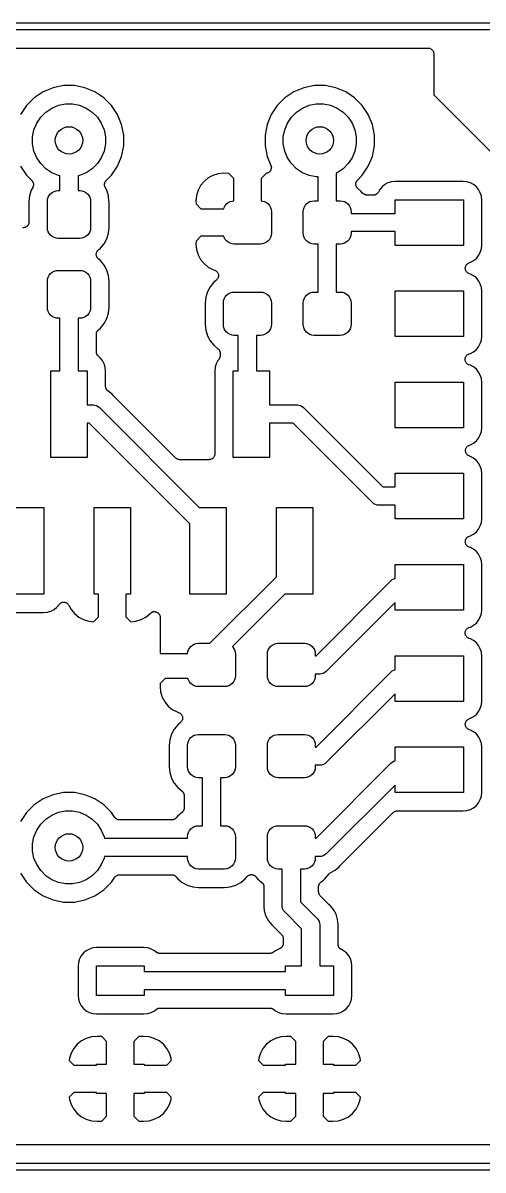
# Model space of a CAD drawing. Header units: millimetres. Extents: x 5.08 to 6.77, y -2.6 to -1.61.
# Drawn here: x 5.787 to 6.184, y -2.601 to -1.611 of the extents above; entities that cross this region are included whole.
import ezdxf

# ---------------------------------------------------------------- set-up
doc = ezdxf.new("R2010")
doc.units = ezdxf.units.MM
doc.layers.add('BLACK', color=7, linetype='Continuous')

msp = doc.modelspace()

# ---------------------------------------------------------------- linework, layer by layer
at = {"layer": 'BLACK'}
for points in [[(5.07888, -1.61122), (6.77151, -1.61122)], [(5.21751, -1.63287), (6.1368, -1.63287), (6.13727, -1.63293), (6.13777, -1.63298), (6.13822, -1.63313), (6.1387, -1.63328), (6.13911, -1.6335), (6.13956, -1.63375), (6.13992, -1.63405), (6.1403, -1.63438), (6.1406, -1.63474), (6.14092, -1.63514), (6.14113, -1.63555), (6.14137, -1.636), (6.1415, -1.63645), (6.14164, -1.63694), (6.14169, -1.63741), (6.14173, -1.63787), (6.14173, -1.67298), (6.14176, -1.67322), (6.14191, -1.6734), (6.2203, -1.75179)], [(5.7849, -2.34521), (5.79007, -2.35295), (5.79666, -2.35953), (5.80439, -2.3647), (5.81299, -2.36826), (5.82212, -2.37008), (5.83142, -2.37008), (5.84055, -2.36826), (5.84915, -2.3647), (5.85689, -2.35953), (5.86347, -2.35295), (5.86636, -2.34862), (5.86666, -2.34826), (5.86699, -2.34788), (5.86735, -2.34759), (5.86775, -2.34727), (5.86816, -2.34705), (5.86862, -2.34682), (5.86906, -2.34669), (5.86956, -2.34654), (5.87002, -2.3465), (5.87048, -2.34646), (5.91549, -2.34646), (5.91571, -2.34648), (5.91593, -2.34648), (5.91619, -2.34654), (5.91646, -2.34657), (5.91667, -2.34663), (5.91689, -2.34668), (5.91713, -2.34678), (5.91739, -2.34686), (5.91758, -2.34697), (5.91779, -2.34705), (5.91801, -2.3472), (5.91825, -2.34733), (5.91841, -2.34747), (5.9186, -2.34759), (5.91879, -2.34779), (5.91899, -2.34796), (5.91913, -2.34813), (5.91929, -2.34828), (5.92068, -2.34999), (5.9245, -2.35312), (5.92885, -2.35544), (5.93357, -2.35688), (5.93873, -2.35738), (5.96088, -2.35738), (5.96603, -2.35688), (5.97076, -2.35544), (5.97511, -2.35312), (5.97892, -2.34999), (5.98043, -2.34815), (5.98077, -2.34782), (5.98113, -2.34747), (5.98153, -2.34721), (5.98195, -2.34694), (5.98239, -2.34676), (5.98285, -2.34657), (5.98332, -2.34649), (5.98381, -2.34639), (5.98429, -2.3464), (5.98479, -2.3464), (5.98525, -2.3465), (5.98575, -2.3466), (5.98618, -2.34679), (5.98664, -2.34698), (5.98703, -2.34725), (5.98745, -2.34753), (5.98778, -2.34787), (5.98812, -2.3482), (5.98958, -2.34999), (5.9933, -2.35304), (5.99346, -2.3532), (5.99363, -2.35334), (5.9938, -2.35355), (5.99398, -2.35374), (5.9941, -2.35393), (5.99424, -2.3541), (5.99437, -2.35433), (5.99452, -2.35456), (5.9946, -2.35476), (5.9947, -2.35496), (5.99478, -2.35522), (5.99488, -2.35547), (5.99492, -2.35568), (5.99498, -2.35589), (5.99501, -2.35616), (5.99506, -2.35643), (5.99506, -2.35664), (5.99508, -2.35686), (5.99508, -2.3717), (5.99505, -2.37191), (5.99505, -2.37212), (5.99496, -2.37303), (5.99505, -2.37395), (5.99542, -2.37766), (5.99677, -2.38211), (5.99896, -2.38622), (6.00192, -2.38982), (6.00268, -2.39044), (6.00283, -2.3906), (6.00299, -2.39073), (6.0104, -2.39813), (6.01068, -2.39849), (6.011, -2.3989), (6.01122, -2.39931), (6.01145, -2.39976), (6.01158, -2.40021), (6.01173, -2.4007), (6.01177, -2.40116), (6.01181, -2.40162), (6.01181, -2.4057), (6.01179, -2.40592), (6.01178, -2.40615), (6.01173, -2.40641), (6.0117, -2.40667), (6.01163, -2.40688), (6.01159, -2.4071), (6.01149, -2.40735), (6.01141, -2.4076), (6.0113, -2.4078), (6.01121, -2.408), (6.01106, -2.40822), (6.01094, -2.40845), (6.01079, -2.40863), (6.01067, -2.40881), (6.01048, -2.409), (6.01031, -2.4092), (6.01013, -2.40934), (6.00998, -2.4095), (6.00976, -2.40965), (6.00955, -2.40981), (6.00935, -2.40992), (6.00916, -2.41004), (6.00892, -2.41014), (6.00868, -2.41027), (6.00847, -2.41033), (6.00826, -2.41041), (6.00772, -2.41058), (6.00499, -2.41204), (6.00348, -2.41328), (6.00329, -2.4134), (6.00313, -2.41353), (6.00289, -2.41366), (6.00266, -2.41381), (6.00246, -2.41389), (6.00226, -2.41399), (6.002, -2.41407), (6.00175, -2.41417), (6.00154, -2.41421), (6.00133, -2.41427), (6.00106, -2.4143), (6.00079, -2.41435), (6.00058, -2.41435), (6.00036, -2.41437), (5.90508, -2.41437), (5.90487, -2.41435), (5.90465, -2.41434), (5.90438, -2.41429), (5.90411, -2.41426), (5.90391, -2.4142), (5.90369, -2.41415), (5.90344, -2.41405), (5.90318, -2.41397), (5.90299, -2.41386), (5.90279, -2.41378), (5.90257, -2.41363), (5.90233, -2.4135), (5.90216, -2.41336), (5.90198, -2.41324), (5.90052, -2.41204), (5.89779, -2.41058), (5.89482, -2.40968), (5.89149, -2.40935), (5.85064, -2.40935), (5.84731, -2.40968), (5.84434, -2.41058), (5.8416, -2.41204), (5.8392, -2.41401), (5.83724, -2.41641), (5.83577, -2.41914), (5.83487, -2.42211), (5.83455, -2.42544), (5.83455, -2.45054), (5.83487, -2.45387), (5.83577, -2.45684), (5.83724, -2.45958), (5.8392, -2.46198), (5.8416, -2.46394), (5.84434, -2.46541), (5.84731, -2.46631), (5.85064, -2.46664), (5.89149, -2.46664), (5.89482, -2.46631), (5.89779, -2.46541), (5.90052, -2.46394), (5.90203, -2.46271), (5.90222, -2.46259), (5.90239, -2.46245), (5.90263, -2.46232), (5.90285, -2.46217), (5.90306, -2.46209), (5.90325, -2.46199), (5.90351, -2.46191), (5.90376, -2.46181), (5.90397, -2.46177), (5.90418, -2.46171), (5.90445, -2.46168), (5.90472, -2.46163), (5.90494, -2.46164), (5.90515, -2.46161), (6.00043, -2.46161), (6.00064, -2.46164), (6.00086, -2.46164), (6.00113, -2.46169), (6.0014, -2.46172), (6.00161, -2.46179), (6.00182, -2.46183), (6.00207, -2.46194), (6.00233, -2.46202), (6.00252, -2.46212), (6.00272, -2.46221), (6.00295, -2.46236), (6.00318, -2.46249), (6.00335, -2.46263), (6.00353, -2.46275), (6.00499, -2.46394), (6.00772, -2.46541), (6.01069, -2.46631), (6.01402, -2.46664), (6.05487, -2.46664), (6.05821, -2.46631), (6.06117, -2.46541), (6.06391, -2.46394), (6.06631, -2.46198), (6.06828, -2.45958), (6.06974, -2.45684), (6.07064, -2.45387), (6.07097, -2.45054), (6.07097, -2.42544), (6.07062, -2.42206), (6.06974, -2.41914), (6.06828, -2.41641), (6.06631, -2.41401), (6.06391, -2.41204), (6.06164, -2.41082), (6.06145, -2.4107), (6.06126, -2.41059), (6.06105, -2.41042), (6.06083, -2.41027), (6.06068, -2.41011), (6.06051, -2.40997), (6.06034, -2.40976), (6.06015, -2.40957), (6.06003, -2.40939), (6.05989, -2.40921), (6.05976, -2.40898), (6.05962, -2.40875), (6.05954, -2.40855), (6.05943, -2.40835), (6.05936, -2.4081), (6.05926, -2.40785), (6.05921, -2.40763), (6.05915, -2.40742), (6.05912, -2.40715), (6.05907, -2.40689), (6.05908, -2.40667), (6.05906, -2.40645), (6.05906, -2.3911), (6.05908, -2.39089), (6.05908, -2.39068), (6.05917, -2.38976), (6.05871, -2.38513), (6.05732, -2.3806), (6.05517, -2.37658), (6.05222, -2.37298), (6.05145, -2.37235), (6.0513, -2.3722), (6.05114, -2.37207), (6.04374, -2.36466), (6.04345, -2.3643), (6.04313, -2.3639), (6.04292, -2.36349), (6.04268, -2.36303), (6.04255, -2.36259), (6.04241, -2.3621), (6.04237, -2.36163), (6.04232, -2.36118), (6.04232, -2.35679), (6.04235, -2.35657), (6.04235, -2.35636), (6.0424, -2.35609), (6.04243, -2.35582), (6.0425, -2.35561), (6.04254, -2.3554), (6.04265, -2.35515), (6.04273, -2.35489), (6.04283, -2.3547), (6.04292, -2.3545), (6.04307, -2.35427), (6.0432, -2.35404), (6.04334, -2.35387), (6.04346, -2.35369), (6.04365, -2.3535), (6.04382, -2.35329), (6.044, -2.35315), (6.04415, -2.353), (6.04645, -2.35111), (6.04782, -2.34999), (6.0513, -2.34575), (6.05163, -2.34543), (6.052, -2.34507), (6.05238, -2.34482), (6.05276, -2.34457), (6.05649, -2.34257), (6.06009, -2.33962), (6.06072, -2.33885), (6.06087, -2.33871), (6.061, -2.33854), (6.10676, -2.29279), (6.10712, -2.2925), (6.10752, -2.29218), (6.10793, -2.29197), (6.10839, -2.29173), (6.10883, -2.2916), (6.10933, -2.29146), (6.10979, -2.29142), (6.11025, -2.29137), (6.16708, -2.29137), (6.17041, -2.29105), (6.17338, -2.29015), (6.17611, -2.28868), (6.17851, -2.28672), (6.18048, -2.28432), (6.18194, -2.28158), (6.18284, -2.27861), (6.18317, -2.27528), (6.18317, -2.2364), (6.18284, -2.23307), (6.18194, -2.2301), (6.18048, -2.22736), (6.17851, -2.22497), (6.17611, -2.223), (6.17338, -2.22154), (6.17245, -2.22125), (6.172, -2.22106), (6.17156, -2.22087), (6.17116, -2.2206), (6.17075, -2.22032), (6.17042, -2.21998), (6.17007, -2.21962), (6.16981, -2.21921), (6.16954, -2.2188), (6.16936, -2.21835), (6.16917, -2.2179), (6.16908, -2.21743), (6.16899, -2.21694), (6.16899, -2.21647), (6.169, -2.21596), (6.1691, -2.21549), (6.1692, -2.21501), (6.16938, -2.21456), (6.16958, -2.21411), (6.16985, -2.2137), (6.17012, -2.2133), (6.17046, -2.21296), (6.17082, -2.21261), (6.17122, -2.21234), (6.17163, -2.21207), (6.17208, -2.21189), (6.17252, -2.21171), (6.17338, -2.21145), (6.17611, -2.20998), (6.17851, -2.20802), (6.18048, -2.20562), (6.18194, -2.20288), (6.18284, -2.19991), (6.18317, -2.19658), (6.18317, -2.1577), (6.18284, -2.15437), (6.18194, -2.1514), (6.18048, -2.14866), (6.17851, -2.14627), (6.17611, -2.1443), (6.17338, -2.14284), (6.17229, -2.1425), (6.17183, -2.14231), (6.17139, -2.14212), (6.17099, -2.14184), (6.17059, -2.14157), (6.17025, -2.14123), (6.16991, -2.14087), (6.16964, -2.14047), (6.16937, -2.14005), (6.16919, -2.1396), (6.16901, -2.13915), (6.16892, -2.13867), (6.16883, -2.13819), (6.16883, -2.13772), (6.16883, -2.13721), (6.16893, -2.13675), (6.16903, -2.13626), (6.16922, -2.13581), (6.16941, -2.13536), (6.16968, -2.13496), (6.16996, -2.13455), (6.1703, -2.13421), (6.17065, -2.13386), (6.17105, -2.1336), (6.17146, -2.13332), (6.17191, -2.13314), (6.17237, -2.13295), (6.17338, -2.13265), (6.17611, -2.13118), (6.17851, -2.12922), (6.18048, -2.12682), (6.18194, -2.12408), (6.18284, -2.12111), (6.18317, -2.11778), (6.18317, -2.0789), (6.18284, -2.07557), (6.18194, -2.0726), (6.18048, -2.06986), (6.17851, -2.06747), (6.17611, -2.0655), (6.17338, -2.06404), (6.17245, -2.06375), (6.172, -2.06356), (6.17156, -2.06337), (6.17116, -2.0631), (6.17075, -2.06282), (6.17042, -2.06248), (6.17007, -2.06212), (6.16981, -2.06171), (6.16954, -2.0613), (6.16936, -2.06085), (6.16917, -2.0604), (6.16908, -2.05993), (6.16899, -2.05944), (6.16899, -2.05897), (6.169, -2.05846), (6.1691, -2.05799), (6.1692, -2.05751), (6.16938, -2.05706), (6.16958, -2.05661), (6.16985, -2.0562), (6.17012, -2.0558), (6.17046, -2.05546), (6.17082, -2.05511), (6.17122, -2.05485), (6.17163, -2.05457), (6.17208, -2.05439), (6.17252, -2.05421), (6.17338, -2.05395), (6.17611, -2.05248), (6.17851, -2.05052), (6.18048, -2.04812), (6.18194, -2.04538), (6.18284, -2.04241), (6.18317, -2.03908), (6.18317, -2.0002), (6.18284, -1.99687), (6.18194, -1.9939), (6.18048, -1.99116), (6.17851, -1.98877), (6.17611, -1.9868), (6.17338, -1.98534), (6.17262, -1.9851), (6.17217, -1.98491), (6.17172, -1.98472), (6.17132, -1.98445), (6.17092, -1.98417), (6.17058, -1.98382), (6.17023, -1.98347), (6.16997, -1.98306), (6.1697, -1.98265), (6.16952, -1.9822), (6.16934, -1.98175), (6.16925, -1.98127), (6.16916, -1.98079), (6.16916, -1.98031), (6.16916, -1.97981), (6.16926, -1.97935), (6.16936, -1.97886), (6.16955, -1.97841), (6.16974, -1.97796), (6.17001, -1.97756), (6.17029, -1.97715), (6.17063, -1.97681), (6.17098, -1.97646), (6.17138, -1.97619), (6.17179, -1.97592), (6.17224, -1.97574), (6.1727, -1.97555), (6.17338, -1.97535), (6.17611, -1.97388), (6.17851, -1.97192), (6.18048, -1.96952), (6.18194, -1.96678), (6.18284, -1.96381), (6.18317, -1.96048), (6.18317, -1.9216), (6.18284, -1.91827), (6.18194, -1.9153), (6.18048, -1.91256), (6.17851, -1.91017), (6.17611, -1.9082), (6.17338, -1.90674), (6.17229, -1.9064), (6.17183, -1.90621), (6.17139, -1.90602), (6.17099, -1.90574), (6.17059, -1.90547), (6.17025, -1.90513), (6.16991, -1.90477), (6.16964, -1.90437), (6.16937, -1.90395), (6.16919, -1.9035), (6.16901, -1.90305), (6.16892, -1.90257), (6.16883, -1.90209), (6.16883, -1.90161), (6.16883, -1.90111), (6.16893, -1.90065), (6.16903, -1.90016), (6.16922, -1.89971), (6.16941, -1.89926), (6.16968, -1.89886), (6.16996, -1.89845), (6.1703, -1.89811), (6.17065, -1.89776), (6.17105, -1.8975), (6.17146, -1.89722), (6.17191, -1.89704), (6.17237, -1.89685), (6.17338, -1.89655), (6.17611, -1.89508), (6.17851, -1.89312), (6.18048, -1.89072), (6.18194, -1.88798), (6.18284, -1.88501), (6.18317, -1.88168), (6.18317, -1.8428), (6.18284, -1.83947), (6.18194, -1.8365), (6.18048, -1.83376), (6.17851, -1.83137), (6.17611, -1.8294), (6.17338, -1.82794), (6.17245, -1.82765), (6.172, -1.82746), (6.17156, -1.82727), (6.17116, -1.827), (6.17075, -1.82672), (6.17042, -1.82638), (6.17007, -1.82602), (6.1698, -1.82561), (6.16954, -1.8252), (6.16936, -1.82475), (6.16917, -1.8243), (6.16908, -1.82383), (6.16899, -1.82334), (6.16899, -1.82287), (6.169, -1.82236), (6.1691, -1.82189), (6.1692, -1.82141), (6.16938, -1.82096), (6.16958, -1.82051), (6.16985, -1.8201), (6.17012, -1.8197), (6.17046, -1.81936), (6.17082, -1.81901), (6.17122, -1.81875), (6.17163, -1.81847), (6.17208, -1.81829), (6.17252, -1.81811), (6.17338, -1.81785), (6.17611, -1.81638), (6.17851, -1.81442), (6.18048, -1.81202), (6.18194, -1.80928), (6.18284, -1.80631), (6.18317, -1.80298), (6.18317, -1.7641), (6.18284, -1.76077), (6.18194, -1.7578), (6.18048, -1.75506), (6.17851, -1.75267), (6.17611, -1.7507), (6.17338, -1.74924), (6.17041, -1.74834), (6.16708, -1.74801), (6.10851, -1.74801), (6.10518, -1.74834), (6.10221, -1.74924), (6.09948, -1.7507), (6.09708, -1.75267), (6.09511, -1.75506), (6.09394, -1.75726), (6.09381, -1.75744), (6.0937, -1.75764), (6.09353, -1.75784), (6.09338, -1.75806), (6.09322, -1.75822), (6.09308, -1.75839), (6.09288, -1.75856), (6.09268, -1.75875), (6.0925, -1.75887), (6.09233, -1.75901), (6.09209, -1.75913), (6.09187, -1.75928), (6.09166, -1.75936), (6.09146, -1.75947), (6.09121, -1.75954), (6.09096, -1.75964), (6.09074, -1.75968), (6.09053, -1.75975), (6.09026, -1.75977), (6.09, -1.75982), (6.08978, -1.75982), (6.08956, -1.75984), (6.08402, -1.75984), (6.0838, -1.75982), (6.08358, -1.75982), (6.08331, -1.75976), (6.08305, -1.75973), (6.08284, -1.75967), (6.08262, -1.75962), (6.08237, -1.75952), (6.08212, -1.75944), (6.08192, -1.75933), (6.08172, -1.75925), (6.0815, -1.7591), (6.08126, -1.75897), (6.08109, -1.75883), (6.08091, -1.7587), (6.08072, -1.75851), (6.08051, -1.75834), (6.08038, -1.75817), (6.08022, -1.75801), (6.07882, -1.75631), (6.07621, -1.75417), (6.07606, -1.75401), (6.07588, -1.75386), (6.07572, -1.75366), (6.07553, -1.75347), (6.07541, -1.75328), (6.07527, -1.7531), (6.07514, -1.75287), (6.075, -1.75265), (6.07492, -1.75244), (6.07481, -1.75224), (6.07474, -1.75199), (6.07464, -1.75175), (6.0746, -1.75152), (6.07453, -1.7513), (6.07451, -1.75104), (6.07446, -1.75079), (6.07446, -1.75056), (6.07444, -1.75033), (6.07447, -1.75007), (6.07447, -1.74981), (6.07452, -1.74959), (6.07454, -1.74936), (6.07461, -1.74911), (6.07467, -1.74886), (6.07476, -1.74865), (6.07482, -1.74843), (6.07495, -1.7482), (6.07505, -1.74796), (6.07518, -1.74777), (6.07529, -1.74757), (6.07545, -1.74737), (6.0756, -1.74715), (6.07576, -1.74699), (6.0759, -1.74681), (6.08, -1.74271), (6.08517, -1.73498), (6.08874, -1.72638), (6.09055, -1.71725), (6.09055, -1.70795), (6.08874, -1.69882), (6.08517, -1.69022), (6.08, -1.68248), (6.07342, -1.6759), (6.06569, -1.67073), (6.05709, -1.66717), (6.04796, -1.66535), (6.03865, -1.66535), (6.02953, -1.66717), (6.02093, -1.67073), (6.01319, -1.6759), (6.00661, -1.68248), (6.00144, -1.69022), (5.99788, -1.69882), (5.99606, -1.70795), (5.99606, -1.71725), (5.99788, -1.72638), (6.00114, -1.73426), (6.00126, -1.73467), (6.00139, -1.73507), (6.00141, -1.73519), (6.00145, -1.73562), (6.0015, -1.73604), (6.0015, -1.73617), (6.00145, -1.73659), (6.00141, -1.73701), (6.00139, -1.73714), (6.00126, -1.73754), (6.00114, -1.73795), (6.00109, -1.73807), (6.00089, -1.73844), (6.0007, -1.73882), (6.00063, -1.73892), (6.00035, -1.73925), (6.00009, -1.73958), (6, -1.73967), (5.99967, -1.73994), (5.99935, -1.74021), (5.99924, -1.74029), (5.99887, -1.74048), (5.9985, -1.74069), (5.99838, -1.74074), (5.99797, -1.74086), (5.99757, -1.74099), (5.99744, -1.74102), (5.99702, -1.74105), (5.99692, -1.74107), (5.99262, -1.74537), (5.99262, -1.76481), (5.99395, -1.76494), (5.9957, -1.76548), (5.99732, -1.76634), (5.99874, -1.7675), (5.9999, -1.76892), (6.00076, -1.77054), (6.0013, -1.77229), (6.00148, -1.77411), (6.00148, -1.79281), (6.0013, -1.79464), (6.00076, -1.79639), (5.9999, -1.79801), (5.99874, -1.79943), (5.99732, -1.80059), (5.9957, -1.80145), (5.99395, -1.80199), (5.99213, -1.80217), (5.96949, -1.80217), (5.96766, -1.80199), (5.96591, -1.80145), (5.96429, -1.80059), (5.96288, -1.79943), (5.96171, -1.79801), (5.96085, -1.79639), (5.96051, -1.79528), (5.94074, -1.79528), (5.93646, -1.79956), (5.93638, -1.80199), (5.93686, -1.8068), (5.93821, -1.81125), (5.9404, -1.81535), (5.94335, -1.81895), (5.94695, -1.8219), (5.95105, -1.82409), (5.95238, -1.8245), (5.95282, -1.82469), (5.95328, -1.82488), (5.95368, -1.82516), (5.95408, -1.82544), (5.95441, -1.82578), (5.95476, -1.82613), (5.95502, -1.82653), (5.9553, -1.82695), (5.95547, -1.82739), (5.95566, -1.82786), (5.95575, -1.82832), (5.95584, -1.82881), (5.95584, -1.82929), (5.95583, -1.82979), (5.95574, -1.83026), (5.95564, -1.83075), (5.95545, -1.83119), (5.95526, -1.83165), (5.95499, -1.83204), (5.95471, -1.83245), (5.95437, -1.83279), (5.95403, -1.83313), (5.95169, -1.83505), (5.94856, -1.83887), (5.94623, -1.84322), (5.9448, -1.84794), (5.94429, -1.8531), (5.94429, -1.87131), (5.9448, -1.87647), (5.94623, -1.88119), (5.94856, -1.88554), (5.95169, -1.88936), (5.95541, -1.89241), (5.95556, -1.89257), (5.95573, -1.89271), (5.9559, -1.89292), (5.95609, -1.89311), (5.95621, -1.8933), (5.95635, -1.89347), (5.95648, -1.8937), (5.95662, -1.89393), (5.9567, -1.89413), (5.95681, -1.89433), (5.95689, -1.89459), (5.95699, -1.89484), (5.95703, -1.89505), (5.95709, -1.89526), (5.95712, -1.89553), (5.95717, -1.8958), (5.95716, -1.89601), (5.95719, -1.89623), (5.95718, -1.89867), (5.95716, -1.89888), (5.95716, -1.8991), (5.95711, -1.89937), (5.95708, -1.89964), (5.95701, -1.89984), (5.95697, -1.90006), (5.95686, -1.90031), (5.95678, -1.90057), (5.95668, -1.90076), (5.95659, -1.90096), (5.95644, -1.90118), (5.95631, -1.90142), (5.95617, -1.90159), (5.95605, -1.90177), (5.95535, -1.90263), (5.95388, -1.90536), (5.95298, -1.90833), (5.95266, -1.91166), (5.95266, -1.98326), (5.9526, -1.98373), (5.95255, -1.98423), (5.9524, -1.98468), (5.95225, -1.98516), (5.95202, -1.98557), (5.95178, -1.98601), (5.95148, -1.98637), (5.95115, -1.98676), (5.95079, -1.98706), (5.95039, -1.98737), (5.94998, -1.98759), (5.94953, -1.98782), (5.94908, -1.98796), (5.94859, -1.9881), (5.94812, -1.98814), (5.94766, -1.98819), (5.92222, -1.98819), (5.92176, -1.98814), (5.92125, -1.98808), (5.92081, -1.98794), (5.92032, -1.98778), (5.91991, -1.98756), (5.91946, -1.98731), (5.91911, -1.98702), (5.91875, -1.98672), (5.86509, -1.93306), (5.86496, -1.9329), (5.86481, -1.93275), (5.86422, -1.93203), (5.86025, -1.92877), (5.86015, -1.9287), (5.85999, -1.92854), (5.85982, -1.9284), (5.85965, -1.92819), (5.85946, -1.928), (5.85934, -1.92782), (5.8592, -1.92764), (5.85908, -1.92741), (5.85893, -1.92718), (5.85885, -1.92698), (5.85875, -1.92678), (5.85867, -1.92653), (5.85857, -1.92628), (5.85853, -1.92606), (5.85846, -1.92585), (5.85844, -1.92558), (5.85839, -1.92532), (5.85839, -1.9251), (5.85837, -1.92488), (5.85837, -1.91166), (5.85804, -1.90833), (5.85714, -1.90536), (5.85568, -1.90263), (5.85371, -1.90023), (5.85217, -1.89896), (5.85201, -1.89881), (5.85185, -1.89867), (5.85168, -1.89846), (5.85149, -1.89826), (5.85137, -1.89808), (5.85123, -1.89791), (5.8511, -1.89767), (5.85096, -1.89745), (5.85087, -1.89724), (5.85077, -1.89705), (5.85069, -1.89679), (5.85059, -1.89654), (5.85055, -1.89632), (5.85049, -1.89611), (5.85046, -1.89585), (5.85041, -1.89558), (5.85042, -1.89536), (5.85039, -1.89514), (5.85039, -1.87978), (5.85042, -1.87957), (5.85042, -1.87935), (5.85047, -1.87908), (5.8505, -1.87881), (5.85057, -1.87861), (5.85061, -1.87839), (5.85072, -1.87814), (5.8508, -1.87788), (5.8509, -1.87769), (5.85099, -1.87749), (5.85114, -1.87727), (5.85127, -1.87703), (5.85141, -1.87686), (5.85153, -1.87668), (5.85172, -1.87649), (5.8519, -1.87628), (5.85207, -1.87614), (5.85222, -1.87599), (5.85392, -1.87459), (5.85705, -1.87078), (5.85938, -1.86643), (5.86081, -1.8617), (5.86132, -1.85655), (5.86132, -1.8344), (5.86081, -1.82924), (5.85938, -1.82452), (5.85705, -1.82017), (5.85392, -1.81635), (5.85209, -1.81484), (5.85175, -1.8145), (5.85141, -1.81414), (5.85115, -1.81375), (5.85087, -1.81333), (5.8507, -1.81289), (5.85051, -1.81242), (5.85042, -1.81195), (5.85033, -1.81146), (5.85034, -1.81099), (5.85034, -1.81049), (5.85044, -1.81003), (5.85054, -1.80953), (5.85072, -1.8091), (5.85092, -1.80863), (5.85119, -1.80824), (5.85147, -1.80782), (5.8518, -1.80749), (5.85214, -1.80716), (5.85392, -1.80569), (5.85705, -1.80188), (5.85938, -1.79753), (5.86081, -1.7928), (5.86132, -1.78765), (5.86132, -1.7655), (5.8613, -1.76525), (5.86081, -1.76034), (5.85938, -1.75562), (5.85802, -1.75308), (5.85794, -1.75288), (5.85784, -1.75268), (5.85776, -1.75242), (5.85766, -1.75218), (5.85762, -1.75196), (5.85756, -1.75174), (5.85753, -1.75148), (5.85748, -1.75122), (5.85749, -1.75099), (5.85747, -1.75077), (5.85749, -1.75051), (5.8575, -1.75024), (5.85754, -1.75002), (5.85756, -1.7498), (5.85764, -1.74955), (5.8577, -1.74929), (5.85778, -1.74908), (5.85785, -1.74887), (5.85798, -1.74863), (5.85808, -1.74839), (5.85821, -1.7482), (5.85831, -1.74801), (5.85848, -1.7478), (5.85863, -1.74758), (5.85879, -1.74743), (5.85893, -1.74725), (5.86347, -1.74271), (5.86864, -1.73498), (5.8722, -1.72638), (5.87402, -1.71725), (5.87402, -1.70795), (5.8722, -1.69882), (5.86864, -1.69022), (5.86347, -1.68248), (5.85689, -1.6759), (5.84915, -1.67073), (5.84055, -1.66717), (5.83142, -1.66535), (5.82212, -1.66535), (5.81299, -1.66717), (5.80439, -1.67073), (5.79666, -1.6759), (5.79007, -1.68248), (5.7849, -1.69022)], [(5.7849, -1.73498), (5.79007, -1.74271), (5.79466, -1.7473), (5.7948, -1.74748), (5.79496, -1.74764), (5.7951, -1.74786), (5.79527, -1.74807), (5.79537, -1.74826), (5.7955, -1.74845), (5.7956, -1.7487), (5.79572, -1.74893), (5.79578, -1.74915), (5.79587, -1.74935), (5.79592, -1.74961), (5.79599, -1.74987), (5.79601, -1.75009), (5.79605, -1.75031), (5.79605, -1.75058), (5.79608, -1.75084), (5.79605, -1.75106), (5.79605, -1.75129), (5.796, -1.75155), (5.79597, -1.75181), (5.7959, -1.75202), (5.79586, -1.75224), (5.79576, -1.75249), (5.79568, -1.75274), (5.79557, -1.75294), (5.79549, -1.75315), (5.79416, -1.75562), (5.79273, -1.76034), (5.79222, -1.7655), (5.79222, -1.78307), (5.7922, -1.78331), (5.79219, -1.78355), (5.79214, -1.78379), (5.79211, -1.78404), (5.79204, -1.78427), (5.79199, -1.7845), (5.79189, -1.78473), (5.79182, -1.78497), (5.7917, -1.78518), (5.79161, -1.7854), (5.79147, -1.78561), (5.79135, -1.78582), (5.79119, -1.78601), (5.79106, -1.78621), (5.79088, -1.78638), (5.79072, -1.78657), (5.79053, -1.78672), (5.79036, -1.78689), (5.79015, -1.78703), (5.78996, -1.78718), (5.78975, -1.78729), (5.78954, -1.78743), (5.78932, -1.78752), (5.7891, -1.78763), (5.78886, -1.7877), (5.78864, -1.78779), (5.7884, -1.78784), (5.78816, -1.78791), (5.78792, -1.78793), (5.78768, -1.78798), (5.78743, -1.78798), (5.78719, -1.788), (5.78695, -1.78797)], [(5.77362, -2.02953), (5.80512, -2.02953), (5.80512, -2.10433), (5.77362, -2.10433)], [(5.77387, -2.12018), (5.80487, -2.12018), (5.80821, -2.11985), (5.81117, -2.11895), (5.81391, -2.11749), (5.81631, -2.11552), (5.81846, -2.1129), (5.8188, -2.11257), (5.81916, -2.11222), (5.81956, -2.11196), (5.81997, -2.11169), (5.82041, -2.11151), (5.82088, -2.11133), (5.82135, -2.11124), (5.82184, -2.11115), (5.82231, -2.11115), (5.82281, -2.11116), (5.82327, -2.11125), (5.82377, -2.11136), (5.8242, -2.11154), (5.82467, -2.11174), (5.82506, -2.112), (5.82548, -2.11229), (5.82581, -2.11262), (5.82616, -2.11298), (5.82642, -2.11338), (5.82669, -2.11377), (5.82869, -2.11752), (5.83164, -2.12111), (5.83524, -2.12407), (5.83934, -2.12626), (5.84379, -2.12761), (5.84806, -2.12803), (5.85236, -2.12373), (5.85236, -2.10433), (5.84843, -2.10433), (5.84843, -2.02953), (5.87992, -2.02953), (5.87992, -2.10433), (5.87598, -2.10433), (5.87598, -2.12373), (5.88029, -2.12803), (5.88455, -2.12761), (5.889, -2.12626), (5.89311, -2.12407), (5.89673, -2.12109), (5.89686, -2.12097), (5.89701, -2.12079), (5.89721, -2.12063), (5.89739, -2.12045), (5.89759, -2.12032), (5.89777, -2.12017), (5.898, -2.12006), (5.89821, -2.11992), (5.89843, -2.11983), (5.89864, -2.11972), (5.89888, -2.11965), (5.89911, -2.11956), (5.89935, -2.11951), (5.89957, -2.11945), (5.89983, -2.11942), (5.90007, -2.11938), (5.90031, -2.11938), (5.90055, -2.11936), (5.9008, -2.11938), (5.90105, -2.11939), (5.90128, -2.11944), (5.90152, -2.11946), (5.90176, -2.11953), (5.90201, -2.11959), (5.90222, -2.11968), (5.90245, -2.11975), (5.90267, -2.11987), (5.9029, -2.11997), (5.9031, -2.1201), (5.90331, -2.12021), (5.9035, -2.12037), (5.90371, -2.12052), (5.90388, -2.12068), (5.90406, -2.12084), (5.90422, -2.12103), (5.9044, -2.12121), (5.90453, -2.12141), (5.90468, -2.12159), (5.90479, -2.12181), (5.90493, -2.12202), (5.90502, -2.12224), (5.90513, -2.12245), (5.90521, -2.12269), (5.9053, -2.12293), (5.90535, -2.12316), (5.90542, -2.12339), (5.90544, -2.12364), (5.90549, -2.12389), (5.90549, -2.12412), (5.90551, -2.12436), (5.90551, -2.14532), (5.90549, -2.14553), (5.90549, -2.14574), (5.90538, -2.14683), (5.90551, -2.15124), (5.90551, -2.15139), (5.90551, -2.15527), (5.90553, -2.15549), (5.90576, -2.15551), (5.92918, -2.15551), (5.92931, -2.15418), (5.92985, -2.15243), (5.93071, -2.15081), (5.93187, -2.14939), (5.93329, -2.14823), (5.93491, -2.14737), (5.93666, -2.14683), (5.93848, -2.14665), (5.94851, -2.14665), (6.00591, -2.08926), (6.00591, -2.02953), (6.0374, -2.02953), (6.0374, -2.10433), (6.0131, -2.10433), (5.96787, -2.14956), (5.9689, -2.15081), (5.96976, -2.15243), (5.97029, -2.15418), (5.97047, -2.156), (5.97047, -2.1747), (5.97029, -2.17653), (5.96976, -2.17828), (5.9689, -2.1799), (5.96773, -2.18132), (5.96632, -2.18248), (5.9647, -2.18334), (5.96295, -2.18388), (5.96112, -2.18406), (5.93848, -2.18406), (5.93666, -2.18388), (5.93491, -2.18334), (5.93329, -2.18248), (5.93187, -2.18132), (5.93071, -2.1799), (5.92985, -2.17828), (5.92951, -2.17717), (5.90974, -2.17717), (5.90545, -2.18145), (5.90538, -2.18388), (5.90585, -2.18869), (5.9072, -2.19314), (5.9094, -2.19724), (5.91235, -2.20084), (5.91595, -2.20379), (5.92005, -2.20598), (5.92138, -2.20639), (5.92182, -2.20658), (5.92227, -2.20677), (5.92267, -2.20705), (5.92308, -2.20733), (5.92341, -2.20767), (5.92376, -2.20802), (5.92402, -2.20842), (5.92429, -2.20884), (5.92447, -2.20928), (5.92466, -2.20975), (5.92475, -2.21021), (5.92484, -2.2107), (5.92483, -2.21118), (5.92483, -2.21168), (5.92473, -2.21215), (5.92463, -2.21264), (5.92445, -2.21307), (5.92425, -2.21354), (5.92399, -2.21393), (5.92371, -2.21434), (5.92337, -2.21468), (5.92303, -2.21502), (5.92068, -2.21694), (5.91755, -2.22076), (5.91523, -2.22511), (5.91379, -2.22983), (5.91329, -2.23499), (5.91329, -2.2532), (5.91379, -2.25836), (5.91523, -2.26308), (5.91755, -2.26743), (5.92068, -2.27125), (5.92441, -2.2743), (5.92456, -2.27446), (5.92473, -2.2746), (5.9249, -2.27481), (5.92509, -2.275), (5.92521, -2.27519), (5.92535, -2.27536), (5.92547, -2.27559), (5.92562, -2.27582), (5.9257, -2.27602), (5.9258, -2.27622), (5.92588, -2.27648), (5.92598, -2.27673), (5.92602, -2.27694), (5.92609, -2.27715), (5.92611, -2.27742), (5.92616, -2.27768), (5.92616, -2.2779), (5.92618, -2.27812), (5.92618, -2.28888), (5.92616, -2.28909), (5.92616, -2.28931), (5.9261, -2.28958), (5.92607, -2.28985), (5.92601, -2.29006), (5.92596, -2.29027), (5.92586, -2.29052), (5.92578, -2.29078), (5.92567, -2.29097), (5.92559, -2.29117), (5.92544, -2.29139), (5.92531, -2.29163), (5.92517, -2.2918), (5.92504, -2.29198), (5.92485, -2.29217), (5.92468, -2.29238), (5.92451, -2.29252), (5.92435, -2.29267), (5.92068, -2.29568), (5.91924, -2.29744), (5.91908, -2.29759), (5.91894, -2.29776), (5.91874, -2.29793), (5.91854, -2.29812), (5.91836, -2.29824), (5.91819, -2.29838), (5.91795, -2.2985), (5.91772, -2.29865), (5.91752, -2.29873), (5.91733, -2.29884), (5.91707, -2.29891), (5.91682, -2.29901), (5.9166, -2.29905), (5.91639, -2.29912), (5.91612, -2.29914), (5.91586, -2.29919), (5.91564, -2.29919), (5.91542, -2.29921), (5.87041, -2.29921), (5.86995, -2.29916), (5.86944, -2.2991), (5.869, -2.29896), (5.86851, -2.29881), (5.8681, -2.29858), (5.86766, -2.29834), (5.8673, -2.29804), (5.86691, -2.29771), (5.86662, -2.29735), (5.86632, -2.29699), (5.86347, -2.29272), (5.85689, -2.28614), (5.84915, -2.28097), (5.84055, -2.27741), (5.83142, -2.27559), (5.82212, -2.27559), (5.81299, -2.27741), (5.80439, -2.28097), (5.79666, -2.28614), (5.79007, -2.29272), (5.7849, -2.30046)], [(6.19642, -2.57972), (5.10237, -2.57972)], [(6.77151, -2.60138), (5.07888, -2.60138)]]:
    msp.add_lwpolyline(points, dxfattribs=at)
for points in [[(6.7687, -1.61713), (5.08169, -1.61713), (5.08169, -2.59547), (6.7687, -2.59547)], [(5.83612, -1.75591), (5.83795, -1.75609), (5.8397, -1.75662), (5.84132, -1.75748), (5.84273, -1.75864), (5.8439, -1.76006), (5.84476, -1.76168), (5.84529, -1.76343), (5.84547, -1.76526), (5.84547, -1.78789), (5.84529, -1.78972), (5.84476, -1.79147), (5.8439, -1.79309), (5.84273, -1.79451), (5.84132, -1.79567), (5.8397, -1.79653), (5.83795, -1.79706), (5.83612, -1.79724), (5.81742, -1.79724), (5.8156, -1.79706), (5.81384, -1.79653), (5.81223, -1.79567), (5.81081, -1.79451), (5.80965, -1.79309), (5.80878, -1.79147), (5.80825, -1.78972), (5.80807, -1.78789), (5.80807, -1.76526), (5.80825, -1.76343), (5.80878, -1.76168), (5.80965, -1.76006), (5.81081, -1.75864), (5.81223, -1.75748), (5.81384, -1.75662), (5.8156, -1.75609), (5.81742, -1.75591), (5.8189, -1.75591), (5.8189, -1.74315), (5.81758, -1.74288), (5.81185, -1.74051), (5.80669, -1.73706), (5.80231, -1.73268), (5.79886, -1.72752), (5.79649, -1.72179), (5.79528, -1.7157), (5.79528, -1.7095), (5.79649, -1.70341), (5.79886, -1.69768), (5.80231, -1.69252), (5.80669, -1.68813), (5.81185, -1.68469), (5.81758, -1.68231), (5.82367, -1.6811), (5.82987, -1.6811), (5.83596, -1.68231), (5.84169, -1.68469), (5.84685, -1.68813), (5.85124, -1.69252), (5.85468, -1.69768), (5.85706, -1.70341), (5.85827, -1.7095), (5.85827, -1.7157), (5.85706, -1.72179), (5.85468, -1.72752), (5.85124, -1.73268), (5.84685, -1.73706), (5.84169, -1.74051), (5.83596, -1.74288), (5.83465, -1.74315), (5.83465, -1.75591)], [(6.07037, -1.79281), (6.07019, -1.79464), (6.06966, -1.79639), (6.0688, -1.79801), (6.06764, -1.79943), (6.06622, -1.80059), (6.0646, -1.80145), (6.06285, -1.80199), (6.06102, -1.80217), (6.05758, -1.80217), (6.05758, -1.8435), (6.06102, -1.8435), (6.06285, -1.84368), (6.0646, -1.84422), (6.06622, -1.84508), (6.06764, -1.84624), (6.0688, -1.84766), (6.06966, -1.84928), (6.07019, -1.85103), (6.07037, -1.85285), (6.07037, -1.87156), (6.07019, -1.87338), (6.06966, -1.87513), (6.0688, -1.87675), (6.06764, -1.87817), (6.06622, -1.87933), (6.0646, -1.88019), (6.06285, -1.88073), (6.06102, -1.88091), (6.03839, -1.88091), (6.03656, -1.88073), (6.03481, -1.88019), (6.03319, -1.87933), (6.03177, -1.87817), (6.03061, -1.87675), (6.02975, -1.87513), (6.02922, -1.87338), (6.02904, -1.87156), (6.02904, -1.85285), (6.02922, -1.85103), (6.02975, -1.84928), (6.03061, -1.84766), (6.03177, -1.84624), (6.03319, -1.84508), (6.03481, -1.84422), (6.03656, -1.84368), (6.03839, -1.8435), (6.04183, -1.8435), (6.04183, -1.80217), (6.03839, -1.80217), (6.03656, -1.80199), (6.03481, -1.80145), (6.03319, -1.80059), (6.03177, -1.79943), (6.03061, -1.79801), (6.02975, -1.79639), (6.02922, -1.79464), (6.02904, -1.79281), (6.02904, -1.77411), (6.02922, -1.77229), (6.02975, -1.77054), (6.03061, -1.76892), (6.03177, -1.7675), (6.03319, -1.76634), (6.03481, -1.76548), (6.03656, -1.76494), (6.03839, -1.76476), (6.04183, -1.76476), (6.04183, -1.74409), (6.0402, -1.74409), (6.03412, -1.74288), (6.02839, -1.74051), (6.02323, -1.73706), (6.01884, -1.73268), (6.0154, -1.72752), (6.01302, -1.72179), (6.01181, -1.7157), (6.01181, -1.7095), (6.01302, -1.70341), (6.0154, -1.69768), (6.01884, -1.69252), (6.02323, -1.68813), (6.02839, -1.68469), (6.03412, -1.68231), (6.0402, -1.6811), (6.04641, -1.6811), (6.05249, -1.68231), (6.05823, -1.68469), (6.06338, -1.68813), (6.06777, -1.69252), (6.07122, -1.69768), (6.07359, -1.70341), (6.0748, -1.7095), (6.0748, -1.7157), (6.07359, -1.72179), (6.07122, -1.72752), (6.06777, -1.73268), (6.06338, -1.73706), (6.05823, -1.74051), (6.05758, -1.74078), (6.05758, -1.76476), (6.06102, -1.76476), (6.06285, -1.76494), (6.0646, -1.76548), (6.06622, -1.76634), (6.06764, -1.7675), (6.0688, -1.76892), (6.06966, -1.77054), (6.07019, -1.77229), (6.07037, -1.77411), (6.07037, -1.77559), (6.10827, -1.77559), (6.10827, -1.76386), (6.16732, -1.76386), (6.16732, -1.80323), (6.10827, -1.80323), (6.10827, -1.79134), (6.07037, -1.79134)], [(5.96085, -1.77054), (5.96171, -1.76892), (5.96288, -1.7675), (5.96429, -1.76634), (5.96591, -1.76548), (5.96766, -1.76494), (5.969, -1.76481), (5.969, -1.74537), (5.96473, -1.7411), (5.96033, -1.74101), (5.95551, -1.74148), (5.95105, -1.74283), (5.94695, -1.74503), (5.94335, -1.74798), (5.9404, -1.75158), (5.93821, -1.75568), (5.93686, -1.76013), (5.93638, -1.76494), (5.93646, -1.76737), (5.94074, -1.77165), (5.96051, -1.77165)], [(5.84744, -1.94091), (5.84783, -1.94094), (5.84898, -1.94106), (5.85047, -1.94151), (5.85184, -1.94224), (5.85304, -1.94322), (5.85328, -1.94352), (5.93929, -2.02953), (5.9626, -2.02953), (5.9626, -2.10433), (5.9311, -2.10433), (5.9311, -2.04362), (5.84418, -1.95669), (5.84252, -1.95669), (5.84252, -1.98622), (5.81102, -1.98622), (5.81102, -1.91142), (5.8189, -1.91142), (5.8189, -1.86614), (5.81742, -1.86614), (5.8156, -1.86596), (5.81384, -1.86543), (5.81223, -1.86457), (5.81081, -1.8634), (5.80965, -1.86199), (5.80878, -1.86037), (5.80825, -1.85862), (5.80807, -1.85679), (5.80807, -1.83415), (5.80825, -1.83233), (5.80878, -1.83058), (5.80965, -1.82896), (5.81081, -1.82754), (5.81223, -1.82638), (5.81384, -1.82551), (5.8156, -1.82498), (5.81742, -1.8248), (5.83612, -1.8248), (5.83795, -1.82498), (5.8397, -1.82551), (5.84132, -1.82638), (5.84273, -1.82754), (5.8439, -1.82896), (5.84476, -1.83058), (5.84529, -1.83233), (5.84547, -1.83415), (5.84547, -1.85679), (5.84529, -1.85862), (5.84476, -1.86037), (5.8439, -1.86199), (5.84273, -1.8634), (5.84132, -1.86457), (5.8397, -1.86543), (5.83795, -1.86596), (5.83612, -1.86614), (5.83465, -1.86614), (5.83465, -1.91142), (5.84252, -1.91142), (5.84252, -1.94094), (5.84705, -1.94094)], [(6.08915, -2.02548), (6.08885, -2.02524), (6.0886, -2.02494), (6.02036, -1.95669), (6, -1.95669), (6, -1.98622), (5.9685, -1.98622), (5.9685, -1.91142), (5.97293, -1.91142), (5.97293, -1.88091), (5.96949, -1.88091), (5.96766, -1.88073), (5.96591, -1.88019), (5.96429, -1.87933), (5.96288, -1.87817), (5.96171, -1.87675), (5.96085, -1.87513), (5.96032, -1.87338), (5.96014, -1.87156), (5.96014, -1.85285), (5.96032, -1.85103), (5.96085, -1.84928), (5.96171, -1.84766), (5.96288, -1.84624), (5.96429, -1.84508), (5.96591, -1.84422), (5.96766, -1.84368), (5.96949, -1.8435), (5.99213, -1.8435), (5.99395, -1.84368), (5.9957, -1.84422), (5.99732, -1.84508), (5.99874, -1.84624), (5.9999, -1.84766), (6.00076, -1.84928), (6.0013, -1.85103), (6.00148, -1.85285), (6.00148, -1.87156), (6.0013, -1.87338), (6.00076, -1.87513), (5.9999, -1.87675), (5.99874, -1.87817), (5.99732, -1.87933), (5.9957, -1.88019), (5.99395, -1.88073), (5.99213, -1.88091), (5.98868, -1.88091), (5.98868, -1.91142), (6, -1.91142), (6, -1.94094), (6.02324, -1.94094), (6.02362, -1.94091), (6.02401, -1.94094), (6.02517, -1.94106), (6.02665, -1.94151), (6.02802, -1.94224), (6.02922, -1.94322), (6.02946, -1.94352), (6.09771, -2.01177), (6.10827, -2.01177), (6.10827, -1.99996), (6.16732, -1.99996), (6.16732, -2.03933), (6.10827, -2.03933), (6.10827, -2.02751), (6.09483, -2.02751), (6.09444, -2.02755), (6.09406, -2.02751), (6.0929, -2.0274), (6.09142, -2.02695), (6.09005, -2.02622), (6.08932, -2.02562)], [(6.16732, -1.84256), (6.16732, -1.88193), (6.10827, -1.88193), (6.10827, -1.84256)], [(6.16732, -1.92136), (6.16732, -1.96073), (6.10827, -1.96073), (6.10827, -1.92136)], [(6.04331, -2.17327), (6.04292, -2.17323), (6.03937, -2.17323), (6.03937, -2.1747), (6.03919, -2.17653), (6.03866, -2.17828), (6.03779, -2.1799), (6.03663, -2.18132), (6.03521, -2.18248), (6.0336, -2.18334), (6.03184, -2.18388), (6.03002, -2.18406), (6.00738, -2.18406), (6.00556, -2.18388), (6.0038, -2.18334), (6.00219, -2.18248), (6.00077, -2.18132), (5.99961, -2.1799), (5.99874, -2.17828), (5.99821, -2.17653), (5.99803, -2.1747), (5.99803, -2.156), (5.99821, -2.15418), (5.99874, -2.15243), (5.99961, -2.15081), (6.00077, -2.14939), (6.00219, -2.14823), (6.0038, -2.14737), (6.00556, -2.14683), (6.00738, -2.14665), (6.03002, -2.14665), (6.03184, -2.14683), (6.0336, -2.14737), (6.03521, -2.14823), (6.03663, -2.14939), (6.03779, -2.15081), (6.03866, -2.15243), (6.03919, -2.15418), (6.03937, -2.156), (6.03937, -2.15748), (6.04005, -2.15748), (6.10448, -2.09305), (6.10473, -2.09275), (6.10592, -2.09176), (6.10729, -2.09103), (6.10827, -2.09074), (6.10827, -2.07866), (6.16732, -2.07866), (6.16732, -2.11803), (6.10827, -2.11803), (6.10827, -2.11153), (6.04915, -2.17065), (6.0489, -2.17095), (6.0477, -2.17193), (6.04633, -2.17266), (6.04485, -2.17311), (6.04369, -2.17323)], [(6.04331, -2.25201), (6.04292, -2.25197), (6.03937, -2.25197), (6.03937, -2.25344), (6.03919, -2.25527), (6.03866, -2.25702), (6.03779, -2.25864), (6.03663, -2.26006), (6.03521, -2.26122), (6.0336, -2.26208), (6.03184, -2.26262), (6.03002, -2.2628), (6.00738, -2.2628), (6.00556, -2.26262), (6.0038, -2.26208), (6.00219, -2.26122), (6.00077, -2.26006), (5.99961, -2.25864), (5.99874, -2.25702), (5.99821, -2.25527), (5.99803, -2.25344), (5.99803, -2.23474), (5.99821, -2.23292), (5.99874, -2.23117), (5.99961, -2.22955), (6.00077, -2.22813), (6.00219, -2.22697), (6.0038, -2.22611), (6.00556, -2.22557), (6.00738, -2.22539), (6.03002, -2.22539), (6.03184, -2.22557), (6.0336, -2.22611), (6.03521, -2.22697), (6.03663, -2.22813), (6.03779, -2.22955), (6.03866, -2.23117), (6.03919, -2.23292), (6.03937, -2.23474), (6.03937, -2.23622), (6.04005, -2.23622), (6.10442, -2.17185), (6.10467, -2.17155), (6.10586, -2.17056), (6.10723, -2.16983), (6.10827, -2.16952), (6.10827, -2.15746), (6.16732, -2.15746), (6.16732, -2.19683), (6.10827, -2.19683), (6.10827, -2.19027), (6.04915, -2.24939), (6.0489, -2.24969), (6.0477, -2.25067), (6.04633, -2.2514), (6.04485, -2.25185), (6.04369, -2.25197)], [(5.92913, -2.31348), (5.92931, -2.31166), (5.92985, -2.30991), (5.93071, -2.30829), (5.93187, -2.30687), (5.93329, -2.30571), (5.93491, -2.30485), (5.93666, -2.30431), (5.93848, -2.30413), (5.94193, -2.30413), (5.94193, -2.2628), (5.93848, -2.2628), (5.93666, -2.26262), (5.93491, -2.26208), (5.93329, -2.26122), (5.93187, -2.26006), (5.93071, -2.25864), (5.92985, -2.25702), (5.92931, -2.25527), (5.92913, -2.25344), (5.92913, -2.23474), (5.92931, -2.23292), (5.92985, -2.23117), (5.93071, -2.22955), (5.93187, -2.22813), (5.93329, -2.22697), (5.93491, -2.22611), (5.93666, -2.22557), (5.93848, -2.22539), (5.96112, -2.22539), (5.96295, -2.22557), (5.9647, -2.22611), (5.96632, -2.22697), (5.96773, -2.22813), (5.9689, -2.22955), (5.96976, -2.23117), (5.97029, -2.23292), (5.97047, -2.23474), (5.97047, -2.25344), (5.97029, -2.25527), (5.96976, -2.25702), (5.9689, -2.25864), (5.96773, -2.26006), (5.96632, -2.26122), (5.9647, -2.26208), (5.96295, -2.26262), (5.96112, -2.2628), (5.95768, -2.2628), (5.95768, -2.30413), (5.96112, -2.30413), (5.96295, -2.30431), (5.9647, -2.30485), (5.96632, -2.30571), (5.96773, -2.30687), (5.9689, -2.30829), (5.96976, -2.30991), (5.97029, -2.31166), (5.97047, -2.31348), (5.97047, -2.33219), (5.97029, -2.33401), (5.96976, -2.33576), (5.9689, -2.33738), (5.96773, -2.3388), (5.96632, -2.33996), (5.9647, -2.34082), (5.96295, -2.34136), (5.96112, -2.34154), (5.93848, -2.34154), (5.93666, -2.34136), (5.93491, -2.34082), (5.93329, -2.33996), (5.93187, -2.3388), (5.93071, -2.33738), (5.92985, -2.33576), (5.92931, -2.33401), (5.92913, -2.33219), (5.92913, -2.33071), (5.85732, -2.33071), (5.85706, -2.33202), (5.85468, -2.33775), (5.85124, -2.34291), (5.84685, -2.3473), (5.84169, -2.35075), (5.83596, -2.35312), (5.82987, -2.35433), (5.82367, -2.35433), (5.81758, -2.35312), (5.81185, -2.35075), (5.80669, -2.3473), (5.80231, -2.34291), (5.79886, -2.33775), (5.79649, -2.33202), (5.79528, -2.32594), (5.79528, -2.31973), (5.79649, -2.31365), (5.79886, -2.30792), (5.80231, -2.30276), (5.80669, -2.29837), (5.81185, -2.29492), (5.81758, -2.29255), (5.82367, -2.29134), (5.82987, -2.29134), (5.83596, -2.29255), (5.84169, -2.29492), (5.84685, -2.29837), (5.85124, -2.30276), (5.85468, -2.30792), (5.85706, -2.31365), (5.85732, -2.31496), (5.92913, -2.31496)], [(6.10827, -2.24823), (6.10827, -2.23616), (6.16732, -2.23616), (6.16732, -2.27553), (6.10827, -2.27553), (6.10827, -2.26901), (6.04915, -2.32813), (6.0489, -2.32843), (6.0477, -2.32941), (6.04633, -2.33014), (6.04485, -2.33059), (6.04369, -2.33071), (6.04331, -2.33075), (6.04292, -2.33071), (6.03937, -2.33071), (6.03937, -2.33219), (6.03919, -2.33401), (6.03866, -2.33576), (6.03779, -2.33738), (6.03663, -2.3388), (6.03521, -2.33996), (6.0336, -2.34082), (6.03184, -2.34136), (6.03002, -2.34154), (6.02657, -2.34154), (6.02657, -2.36977), (6.04073, -2.38392), (6.04103, -2.38417), (6.04127, -2.38447), (6.04137, -2.38459), (6.04201, -2.38537), (6.04274, -2.38674), (6.04319, -2.38822), (6.04331, -2.38938), (6.04335, -2.38976), (6.04331, -2.39015), (6.04331, -2.4252), (6.05512, -2.4252), (6.05512, -2.45079), (6.01378, -2.45079), (6.01378, -2.44587), (5.89173, -2.44587), (5.89173, -2.45079), (5.85039, -2.45079), (5.85039, -2.4252), (5.89173, -2.4252), (5.89173, -2.43012), (6.01378, -2.43012), (6.01378, -2.4252), (6.02756, -2.4252), (6.02756, -2.39303), (6.01341, -2.37887), (6.01311, -2.37863), (6.01212, -2.37743), (6.01139, -2.37606), (6.01094, -2.37458), (6.01083, -2.37342), (6.01079, -2.37303), (6.01083, -2.37265), (6.01083, -2.34154), (6.00738, -2.34154), (6.00556, -2.34136), (6.0038, -2.34082), (6.00219, -2.33996), (6.00077, -2.3388), (5.99961, -2.33738), (5.99874, -2.33576), (5.99821, -2.33401), (5.99803, -2.33219), (5.99803, -2.31348), (5.99821, -2.31166), (5.99874, -2.30991), (5.99961, -2.30829), (6.00077, -2.30687), (6.00219, -2.30571), (6.0038, -2.30485), (6.00556, -2.30431), (6.00738, -2.30413), (6.03002, -2.30413), (6.03184, -2.30431), (6.0336, -2.30485), (6.03521, -2.30571), (6.03663, -2.30687), (6.03779, -2.30829), (6.03866, -2.30991), (6.03919, -2.31166), (6.03937, -2.31348), (6.03937, -2.31496), (6.04005, -2.31496), (6.10446, -2.25055), (6.10471, -2.25025), (6.10591, -2.24926), (6.10727, -2.24853)], [(5.8272, -2.5048), (5.82699, -2.50682), (5.831, -2.51083), (5.85039, -2.51083), (5.85039, -2.50984), (5.85925, -2.50984), (5.85925, -2.49045), (5.85498, -2.48618), (5.85102, -2.48609), (5.84615, -2.48649), (5.84168, -2.48776), (5.83754, -2.48989), (5.83389, -2.49278), (5.83088, -2.49633), (5.82862, -2.50039)], [(5.91492, -2.5048), (5.91351, -2.50039), (5.91124, -2.49633), (5.90823, -2.49278), (5.90459, -2.48989), (5.90045, -2.48776), (5.89597, -2.48649), (5.8911, -2.48609), (5.88715, -2.48618), (5.88287, -2.49045), (5.88287, -2.50984), (5.89173, -2.50984), (5.89173, -2.51083), (5.91113, -2.51083), (5.91513, -2.50682)], [(5.99059, -2.5048), (5.99038, -2.50682), (5.99438, -2.51083), (6.01378, -2.51083), (6.01378, -2.50984), (6.02264, -2.50984), (6.02264, -2.49045), (6.01837, -2.48618), (6.01441, -2.48609), (6.00954, -2.48649), (6.00506, -2.48776), (6.00092, -2.48989), (5.99728, -2.49278), (5.99427, -2.49633), (5.99201, -2.50039)], [(6.07831, -2.5048), (6.07689, -2.50039), (6.07463, -2.49633), (6.07162, -2.49278), (6.06797, -2.48989), (6.06383, -2.48776), (6.05936, -2.48649), (6.05449, -2.48609), (6.05053, -2.48618), (6.04626, -2.49045), (6.04626, -2.50984), (6.05512, -2.50984), (6.05512, -2.51083), (6.07451, -2.51083), (6.07852, -2.50682)], [(5.8272, -2.54048), (5.82862, -2.54488), (5.83088, -2.54895), (5.83389, -2.5525), (5.83754, -2.55539), (5.84168, -2.55751), (5.84615, -2.55879), (5.85102, -2.55919), (5.85498, -2.5591), (5.85925, -2.55483), (5.85925, -2.53543), (5.85039, -2.53543), (5.85039, -2.53445), (5.831, -2.53445), (5.82699, -2.53846)], [(5.91492, -2.54048), (5.91513, -2.53846), (5.91113, -2.53445), (5.89173, -2.53445), (5.89173, -2.53543), (5.88287, -2.53543), (5.88287, -2.55483), (5.88715, -2.5591), (5.8911, -2.55919), (5.89597, -2.55879), (5.90045, -2.55751), (5.90459, -2.55539), (5.90823, -2.5525), (5.91124, -2.54895), (5.91351, -2.54488)], [(5.99059, -2.54048), (5.99201, -2.54488), (5.99427, -2.54895), (5.99728, -2.5525), (6.00092, -2.55539), (6.00506, -2.55751), (6.00954, -2.55879), (6.01441, -2.55919), (6.01837, -2.5591), (6.02264, -2.55483), (6.02264, -2.53543), (6.01378, -2.53543), (6.01378, -2.53445), (5.99438, -2.53445), (5.99038, -2.53846)], [(6.07831, -2.54048), (6.07852, -2.53846), (6.07451, -2.53445), (6.05512, -2.53445), (6.05512, -2.53543), (6.04626, -2.53543), (6.04626, -2.55483), (6.05053, -2.5591), (6.05449, -2.55919), (6.05936, -2.55879), (6.06383, -2.55751), (6.06797, -2.55539), (6.07162, -2.5525), (6.07463, -2.54895), (6.07689, -2.54488)]]:
    msp.add_lwpolyline(points, close=True, dxfattribs=at)
for centre in [(5.82677, -1.7126), (6.04331, -1.7126), (5.82677, -2.32283)]:
    msp.add_circle(centre, 0.01181, dxfattribs=at)

doc.saveas('drawing.dxf')
